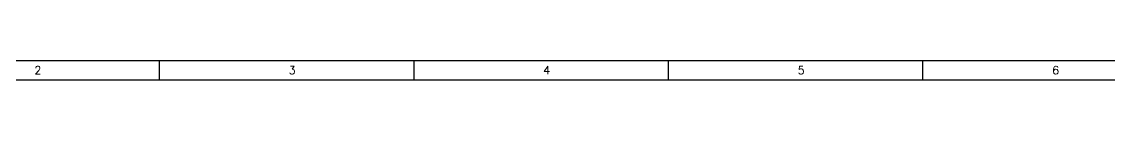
# Model space of a CAD drawing. Extents: x 2982526 to 3410143, y -1442121 to -1332990.
# Drawn here: x 3282591 to 3304652, y -1389320 to -1388929 of the extents above; entities that cross this region are included whole.
import ezdxf
from ezdxf.enums import TextEntityAlignment as Align

# ---------------------------------------------------------------- set-up
doc = ezdxf.new("R2010")
doc.units = 0
doc.header["$MEASUREMENT"] = 0
doc.layers.add('TITLE', color=7, linetype='Continuous')
doc.styles.add('ROMANS', font='romans.shx')

# ---------------------------------------------------------------- blocks, each defined once
blk = doc.blocks.new('A$C1BA14061')
at = {"layer": 'TITLE'}
blk.add_line((202692, -139174), (1204, -139174), dxfattribs=at)
at = {"layer": 'TITLE', "color": 0}
for p, q in [((33925, -140464), (33925, -139174)), ((50931, -140464), (50931, -139174)), ((67937, -140464), (67937, -139174)), ((84942, -140464), (84942, -139174))]:
    blk.add_line(p, q, dxfattribs=at)
at = {"layer": 'TITLE', "color": 7}
blk.add_line((203982, -140464), (0, -140464), dxfattribs=at)
at = {"layer": 'TITLE', "color": 0, "style": 'ROMANS', "width": 1}
for s, p in [('2', (25785, -139799)), ('3', (42791, -139799)), ('4', (59796, -139799)), ('5', (76802, -139799)), ('6', (93808, -139799))]:
    blk.add_text(s, height=535, dxfattribs=at).set_placement(p, align=Align.MIDDLE)

msp = doc.modelspace()

# ---------------------------------------------------------------- block references
at = {"layer": 'TITLE', "xscale": 0.3035552556082519, "yscale": 0.3035553943041123, "zscale": 0.3035553665695551}
msp.add_blockref('A$C1BA14061', (3275088.6, -1346682), dxfattribs=at)

doc.saveas('drawing.dxf')
